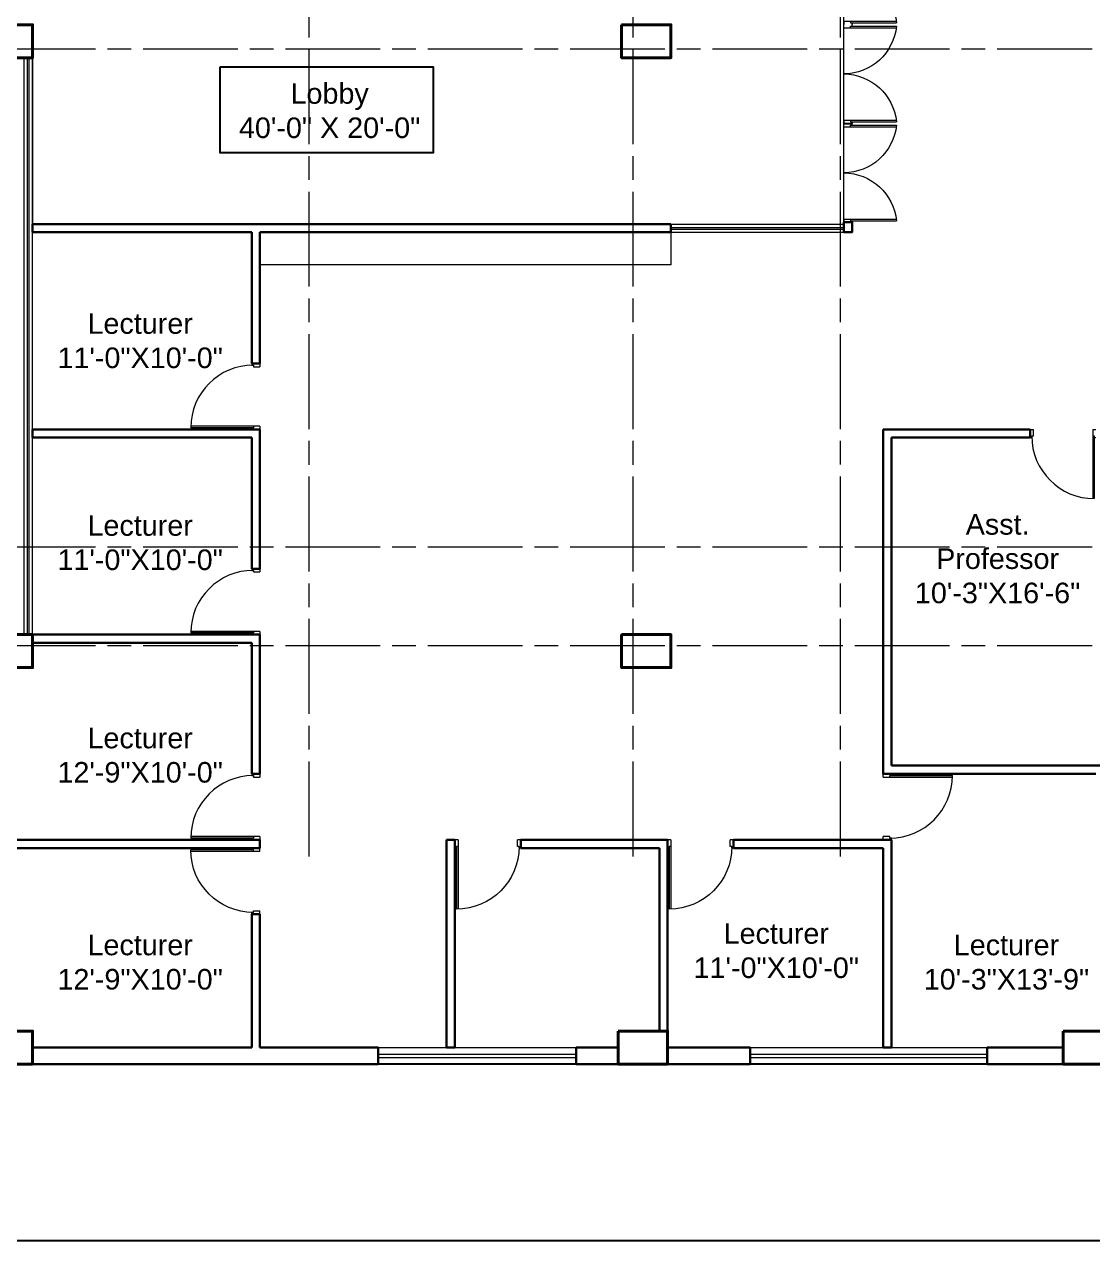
# Model space of a CAD drawing. Header units: inches. Extents: x -12 to 20935469, y -1604 to 24729220.
# Drawn here: x 20832773 to 20833422, y 24718738 to 24719476 of the extents above; entities that cross this region are included whole.
import ezdxf

# ---------------------------------------------------------------- set-up
doc = ezdxf.new("R2010")
doc.units = ezdxf.units.IN
doc.header["$LTSCALE"] = 0.03
doc.header["$MEASUREMENT"] = 0
doc.linetypes.add('ACAD_ISO08W100', pattern=[36, 24, -3, 6, -3])
for name, color, linetype, lineweight in [('column', 1, 'Continuous', 40), ('Door', 7, 'Continuous', 18), ('Grid Line', 252, 'Continuous', 18), ('Hatch', 253, 'Continuous', 15), ('Main Wall', 7, 'Continuous', 30), ('wind.', 150, 'Continuous', 20)]:
    doc.layers.add(name, color=color, linetype=linetype, lineweight=lineweight)
doc.layers.add('FUR', color=251, linetype='Continuous')
doc.layers.add('TEXT', color=7, linetype='Continuous')
doc.styles.add('2', font='swisscl.ttf')

# ---------------------------------------------------------------- blocks, each defined once
blk = doc.blocks.new('fff')
at = {"layer": 'Grid Line', "color": 252, "linetype": 'ACAD_ISO08W100', "lineweight": 9, "ltscale": 80, "true_color": 0x939598}
for p, q in [((20831844.25, 24723521.1), (20831844.25, 24724698.78)), ((20832040.78, 24723521.1), (20832040.78, 24724698.78)), ((20832166.78, 24723521.11), (20832166.78, 24724698.79)), ((20833096.95, 24724010.75), (20830726.15, 24724010.75)), ((20833096.95, 24723708.72), (20830726.15, 24723708.72)), ((20833096.95, 24723648.75), (20830726.15, 24723648.75))]:
    blk.add_line(p, q, dxfattribs=at)
blk = doc.blocks.new('A$C36295410')
at = {"layer": 'Door'}
for p, q in [((1, 4), (1, 32)), ((2, 0), (2, 31.98)), ((58, 0), (58, 31.98)), ((59, 4), (59, 32)), ((1, 5), (0, 5)), ((2, 4), (1, 4)), ((58, 4), (59, 4)), ((59, 5), (60, 5)), ((2, 0), (0, 0)), ((58, 0), (60, 0))]:
    blk.add_line(p, q, dxfattribs=at)
for centre, start, end in [((-2.53, -0.34), 0.59063, 83.77826), ((62.53, -0.34), 96.22174, 179.40937)]:
    blk.add_arc(centre, 32.53, start, end, dxfattribs=at)
blk = doc.blocks.new('$D40')
at = {"layer": 'Door'}
for p, q in [((1, 4), (1, 42)), ((2, 0), (2, 41.99)), ((1, 5), (0, 5)), ((2, 0), (0, 0)), ((2, 4), (1, 4)), ((39, 4), (38, 4)), ((38, 4), (38, 0)), ((40, 0), (38, 0)), ((40, 5), (38.99, 5)), ((39, 5), (39, 4))]:
    blk.add_line(p, q, dxfattribs=at)
blk.add_arc((1, 4), 38, 0, 90, dxfattribs=at)

msp = doc.modelspace()

# ---------------------------------------------------------------- linework, layer by layer
msp.add_line((20833270.87, 24719415.56), (20833275.87, 24719415.56))
msp.add_lwpolyline([(20832892.25, 24719449.84), (20833021.62, 24719449.84), (20833021.62, 24719397.7), (20832892.25, 24719397.7)], close=True)
msp.add_lwpolyline([(20833433.86, 24719085.42), (20833433.86, 24718844.97), (20832748.39, 24718844.97), (20832748.39, 24719085.44)])
at = {"layer": 'column', "lineweight": 40, "ltscale": 20}
for points in [[(20832748.39, 24719475.44), (20832748.39, 24719455.44), (20832778.39, 24719455.44), (20832778.39, 24719475.44)], [(20833135.89, 24719475.44), (20833135.89, 24719455.44), (20833165.89, 24719455.44), (20833165.89, 24719475.44)], [(20832748.39, 24719105.44), (20832748.39, 24719085.44), (20832778.39, 24719085.44), (20832778.39, 24719105.44)], [(20833135.89, 24719105.44), (20833135.89, 24719085.44), (20833165.89, 24719085.44), (20833165.89, 24719105.44)], [(20832748.39, 24718864.97), (20832748.39, 24718844.97), (20832778.39, 24718844.97), (20832778.39, 24718864.97)], [(20833133.89, 24718864.97), (20833133.89, 24718844.97), (20833163.89, 24718844.97), (20833163.89, 24718864.97)], [(20833403.86, 24718864.97), (20833403.86, 24718844.97), (20833433.86, 24718844.97), (20833433.86, 24718864.97)]]:
    msp.add_lwpolyline(points, close=True, dxfattribs=at)
at = {"layer": 'Defpoints'}
msp.add_lwpolyline([(20831795.87, 24720196.34), (20834234.73, 24720196.34), (20834234.73, 24718737.81), (20831795.87, 24718737.81)], close=True, dxfattribs=at)
at = {"layer": 'Hatch'}
msp.add_lwpolyline([(20833270.87, 24719354.49), (20833270.86, 24719595.59), (20833135.89, 24719595.59), (20833135.89, 24719910.63), (20832956.34, 24719910.63), (20832956.34, 24719595.59), (20832134.39, 24719595.59), (20832134.39, 24719475.42), (20832778.39, 24719475.44), (20832778.39, 24719354.49)], close=True, dxfattribs=at)
at = {"layer": 'Hatch', "lineweight": 5}
msp.add_lwpolyline([(20833165.89, 24719349.49), (20833165.89, 24719329.85), (20832916.41, 24719329.85)], dxfattribs=at)
at = {"layer": 'Main Wall', "lineweight": 30}
for p, q in [((20832778.39, 24719475.44), (20832778.39, 24719475.44)), ((20832778.39, 24719354.49), (20832916.41, 24719354.49)), ((20832778.39, 24719349.49), (20832778.39, 24719354.49)), ((20832916.41, 24719354.49), (20833165.89, 24719354.49)), ((20833165.89, 24719349.49), (20833165.89, 24719354.49)), ((20832778.39, 24719349.49), (20832911.41, 24719349.49)), ((20832911.41, 24719269.96), (20832911.41, 24719349.49)), ((20832916.41, 24719269.96), (20832916.41, 24719349.49)), ((20832916.41, 24719349.49), (20833165.89, 24719349.49)), ((20832911.41, 24719269.96), (20832916.41, 24719269.96)), ((20832778.39, 24719229.96), (20832916.41, 24719229.96)), ((20832778.39, 24719224.96), (20832778.39, 24719229.96)), ((20832778.39, 24719224.96), (20832911.41, 24719224.96)), ((20832911.41, 24719145.44), (20832911.41, 24719224.96)), ((20832916.41, 24719145.44), (20832916.41, 24719229.96)), ((20833294.71, 24719229.93), (20833383.86, 24719229.95)), ((20833294.71, 24719021.03), (20833294.71, 24719229.93)), ((20833299.71, 24719224.93), (20833383.86, 24719224.95)), ((20833299.71, 24719026.03), (20833299.71, 24719224.93)), ((20833383.86, 24719229.96), (20833383.86, 24719224.95)), ((20832911.41, 24719145.44), (20832916.41, 24719145.44)), ((20832778.39, 24719105.44), (20832916.41, 24719105.44)), ((20832778.39, 24719100.44), (20832911.41, 24719100.44)), ((20832911.41, 24719020.91), (20832911.41, 24719100.44)), ((20832916.41, 24719020.91), (20832916.41, 24719105.44)), ((20833299.71, 24719026.03), (20833433.86, 24719026.06)), ((20832911.41, 24719020.91), (20832916.41, 24719020.91)), ((20833423.86, 24719021.06), (20833294.71, 24719021.03)), ((20832758.39, 24718980.91), (20832916.41, 24718980.91)), ((20832916.41, 24718975.91), (20832916.41, 24718980.91)), ((20833029.74, 24718854.97), (20833029.74, 24718980.91)), ((20833029.74, 24718980.91), (20833034.74, 24718980.91)), ((20833034.74, 24718854.97), (20833034.74, 24718980.91)), ((20833074.74, 24718980.93), (20833163.89, 24718980.96)), ((20833074.74, 24718975.93), (20833074.74, 24718980.93)), ((20833163.89, 24718980.96), (20833163.89, 24718854.97)), ((20833203.89, 24718980.96), (20833299.71, 24718981.01)), ((20833203.89, 24718980.96), (20833203.89, 24718975.96)), ((20833299.71, 24718981.01), (20833299.71, 24718854.97)), ((20832758.39, 24718975.91), (20832916.41, 24718975.91)), ((20833074.74, 24718975.93), (20833158.89, 24718975.96)), ((20833158.89, 24718975.96), (20833158.89, 24718864.97)), ((20833203.89, 24718975.96), (20833294.71, 24718976.01)), ((20833294.71, 24718976.01), (20833294.71, 24718854.97)), ((20832911.41, 24718935.91), (20832916.41, 24718935.91)), ((20832911.41, 24718854.97), (20832911.41, 24718935.91)), ((20832916.41, 24718854.97), (20832916.41, 24718935.91)), ((20832778.39, 24718854.97), (20832911.41, 24718854.97)), ((20833029.74, 24718854.97), (20833034.74, 24718854.97)), ((20833294.71, 24718854.97), (20833299.71, 24718854.97)), ((20833357.87, 24718854.97), (20833403.86, 24718854.97)), ((20833357.87, 24718854.97), (20833357.87, 24718844.96)), ((20832916.41, 24718844.96), (20832768.39, 24718844.96)), ((20833403.86, 24718844.96), (20833357.87, 24718844.96))]:
    msp.add_line(p, q, dxfattribs=at)
msp.add_lwpolyline([(20833270.87, 24719355.56), (20833275.87, 24719355.56), (20833275.87, 24719349.49), (20833270.87, 24719349.49)], close=True, dxfattribs=at)
for points in [[(20832916.41, 24718854.97), (20832988.26, 24718854.97), (20832988.26, 24718844.96), (20832916.41, 24718844.96)], [(20833133.89, 24718854.96), (20833108.26, 24718854.96), (20833108.26, 24718844.96), (20833133.89, 24718844.96)], [(20833163.89, 24718854.96), (20833213.87, 24718854.96), (20833213.87, 24718844.96), (20833163.89, 24718844.96)]]:
    msp.add_lwpolyline(points, dxfattribs=at)
at = {"layer": 'wind.'}
for p, q in [((20833135.89, 24719475.61), (20833135.89, 24719475.44)), ((20833135.89, 24719475.61), (20833140.89, 24719475.61)), ((20833137.89, 24719475.61), (20833137.89, 24719475.44)), ((20833138.89, 24719475.61), (20833138.89, 24719475.44)), ((20833140.89, 24719475.61), (20833140.89, 24719475.44))]:
    msp.add_line(p, q, dxfattribs=at)
at = {"layer": 'wind.', "lineweight": 5}
for p, q in [((20832773.39, 24719105.44), (20832773.39, 24719455.44)), ((20832775.39, 24719105.44), (20832775.39, 24719455.44)), ((20832776.39, 24719105.44), (20832776.39, 24719455.44)), ((20832778.39, 24719105.44), (20832778.39, 24719455.44)), ((20833165.89, 24719354.49), (20833270.87, 24719354.49)), ((20833165.89, 24719352.49), (20833270.87, 24719352.49)), ((20833165.89, 24719351.49), (20833270.87, 24719351.49)), ((20833165.89, 24719349.49), (20833270.87, 24719349.49)), ((20832988.26, 24718854.97), (20833029.74, 24718854.97)), ((20832988.26, 24718850.97), (20833108.26, 24718850.97)), ((20832988.26, 24718848.97), (20833108.26, 24718848.97)), ((20833034.74, 24718854.97), (20833108.26, 24718854.97)), ((20833213.87, 24718854.97), (20833357.87, 24718854.97)), ((20833213.87, 24718850.97), (20833357.87, 24718850.97)), ((20833213.87, 24718848.97), (20833357.87, 24718848.97)), ((20833357.87, 24718844.96), (20832988.26, 24718844.96))]:
    msp.add_line(p, q, dxfattribs=at)

# ---------------------------------------------------------------- block references
at = {"layer": 'Door'}
for p, rotation in [((20832916.41, 24719229.96), 90.00000000000001), ((20833423.86, 24719229.96), 180), ((20832916.41, 24719105.44), 90.00000000000001), ((20832916.41, 24718980.91), 90.00000000000001), ((20833294.71, 24719021.01), 270)]:
    msp.add_blockref('$D40', p, dxfattribs=dict(at, rotation=rotation))
at = {"layer": 'Door', "xscale": -1}
for p, rotation in [((20833034.74, 24718980.93), 180), ((20833163.89, 24718980.96), 180), ((20832916.41, 24718975.91), 90)]:
    msp.add_blockref('$D40', p, dxfattribs=dict(at, rotation=rotation))
at = {"layer": 'FUR', "xscale": -1, "rotation": 270}
for p in [(20833270.87, 24719475.56), (20833270.87, 24719415.56), (20833270.87, 24719355.56)]:
    msp.add_blockref('A$C36295410', p, dxfattribs=at)
at = {"layer": 'Main Wall'}
msp.add_blockref('fff', (1102.11, -4550.16), dxfattribs=at)

# ---------------------------------------------------------------- texts
at = {"layer": 'TEXT', "color": 30, "lineweight": 5, "ltscale": 20, "char_height": 12.4758, "attachment_point": 2, "style": '2'}
for s, width, gutter_width, insert in [('\\pxsm1,qc;{\\fArial|b0|i0|c0|p34;\\C0;Lobby\\P40\'-0" X 20\'-0" }', 146.3875, 0.75, (20832958.72, 24719439.95)), ('\\pxqc;{\\fArial|b0|i0|c0|p34;\\C0;Lecturer \\P\\pq*;11\'-0"X10\'-0"}', 213.7251, 0.5, (20832843.71, 24719300.41)), ('\\pxqc;{\\fArial|b0|i0|c0|p34;\\C0;Lecturer \\P\\pq*;11\'-0"X10\'-0"}', 213.7251, 0.5, (20832843.71, 24719177.9)), ('\\pxqc;{\\fArial|b0|i0|c0|p34;\\C0;Asst.\\PProfessor \\P\\pq*;10\'-3"X16\'-6"}', 165.486, 0.5, (20833364.17, 24719178.57)), ('\\pxqc;{\\fArial|b0|i0|c0|p34;\\C0;Lecturer \\P\\pq*;12\'-9"X10\'-0"}', 213.7251, 0.5, (20832843.71, 24719048.96)), ('\\pxqc;{\\fArial|b0|i0|c0|p34;\\C0;Lecturer \\P\\pq*;11\'-0"X10\'-0"}', 82.6614, 0.5, (20833229.82, 24718930.41)), ('\\pxqc;{\\fArial|b0|i0|c0|p34;\\C0;Lecturer \\P\\pq*;12\'-9"X10\'-0"}', 213.7251, 0.5, (20832843.71, 24718923.42)), ('\\pxqc;{\\fArial|b0|i0|c0|p34;\\C0;Lecturer \\P\\pq*;10\'-3"X13\'-9"}', 79.8126, 0.5, (20833369.53, 24718923.42))]:
    msp.add_mtext_dynamic_manual_height_columns(s, width=width, gutter_width=gutter_width, heights=[0], dxfattribs=dict(at, insert=insert))

doc.saveas('drawing.dxf')
